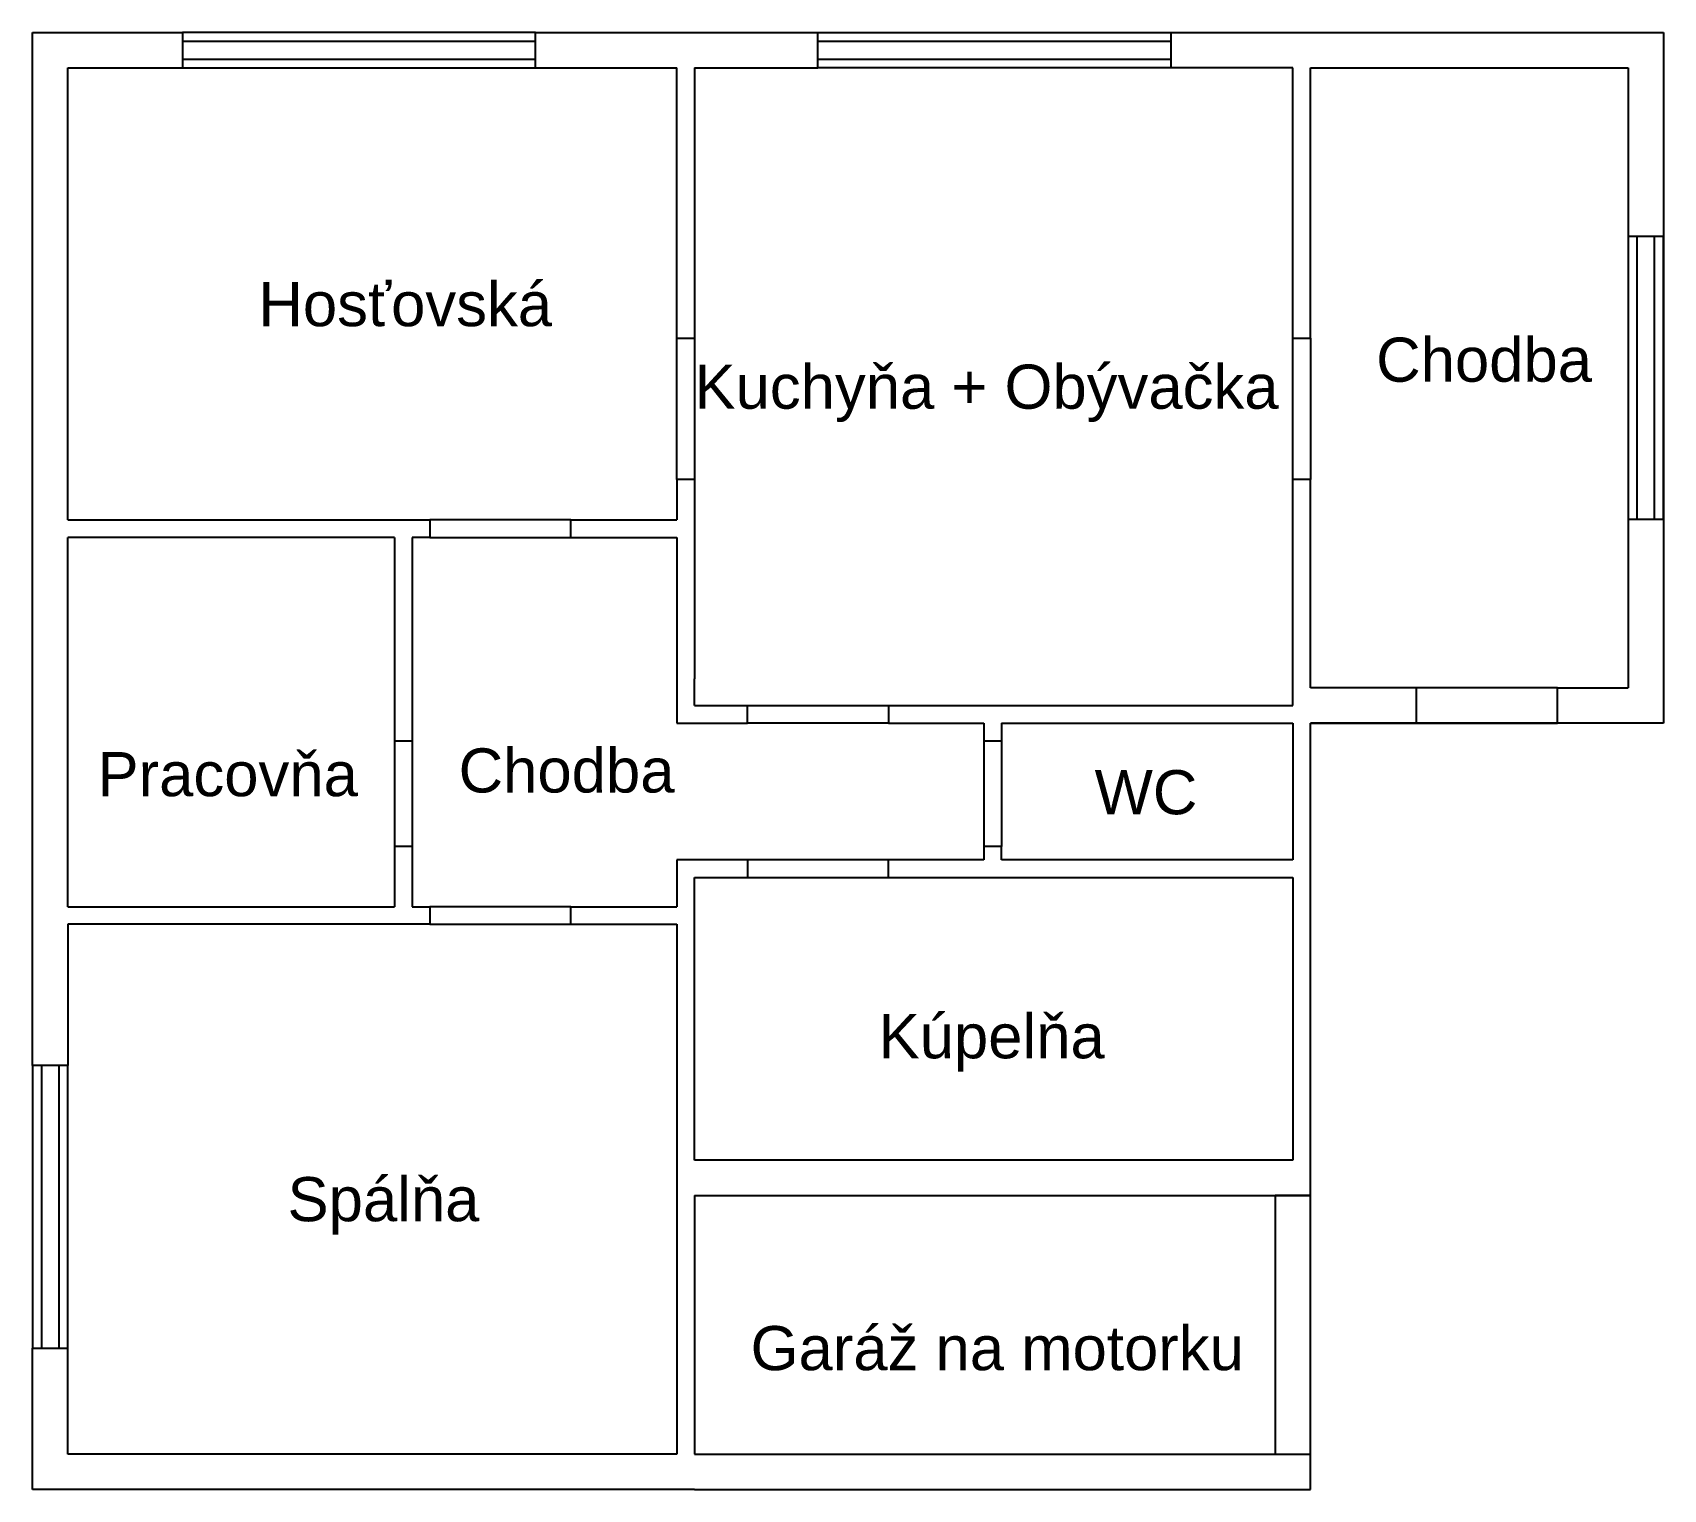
# Model space of a CAD drawing. Header units: millimetres. Extents: x 200 to 9440, y 449 to 8699.
import ezdxf

# ---------------------------------------------------------------- set-up
doc = ezdxf.new("R2010")
doc.units = ezdxf.units.MM
doc.layers.add('dvere', color=3, linetype='Continuous')
doc.layers.add('okna', color=4, linetype='Continuous')
doc.styles.get("Standard").update_dxf_attribs({"font": 'arial.ttf'})

msp = doc.modelspace()

# ---------------------------------------------------------------- linework, layer by layer
for p, q in [((200, 8699), (1050, 8699)), ((200, 2849), (200, 8699)), ((3050, 8699), (4650, 8699)), ((6650, 8699), (7440, 8699)), ((7440, 8699), (9440, 8699)), ((9440, 8699), (9440, 4789)), ((400, 8499), (1050, 8499)), ((400, 5939), (400, 8499)), ((3050, 8499), (3850, 8499)), ((3850, 6969), (3850, 8499)), ((3950, 8499), (4650, 8499)), ((3950, 8499), (3950, 6969)), ((7340, 8499), (6650, 8499)), ((7340, 6969), (7340, 8499)), ((7440, 6969), (7440, 8499)), ((7440, 8499), (9240, 8499)), ((9240, 8499), (9240, 4989)), ((3850, 6169), (3850, 5939)), ((3950, 6169), (3950, 5039)), ((7340, 4889), (7340, 6169)), ((7440, 4989), (7440, 6169)), ((400, 5939), (2450, 5939)), ((3250, 5939), (3850, 5939)), ((400, 3749), (400, 5839)), ((2250, 5839), (400, 5839)), ((2250, 5839), (2250, 3749)), ((2450, 5839), (2350, 5839)), ((2350, 5839), (2350, 3749)), ((3250, 5839), (3850, 5839)), ((3850, 5839), (3850, 5039)), ((3850, 5039), (3850, 4789)), ((3950, 4889), (3950, 5039)), ((8040, 4989), (7440, 4989)), ((8840, 4989), (9240, 4989)), ((3950, 4889), (4250, 4889)), ((5050, 4889), (7340, 4889)), ((3850, 4789), (4250, 4789)), ((5050, 4789), (5590, 4789)), ((5590, 4789), (5590, 4689)), ((5690, 4789), (7340, 4789)), ((5690, 4789), (5690, 4689)), ((7340, 4789), (7340, 4014)), ((7440, 2114), (7440, 4789)), ((9440, 4789), (7440, 4789)), ((7440, 4789), (8040, 4789)), ((5590, 4089), (5590, 4014)), ((5690, 4014), (5690, 4089)), ((5590, 4014), (3850, 4014)), ((3850, 4014), (3850, 3749)), ((7340, 4014), (5690, 4014)), ((3950, 3914), (7340, 3914)), ((3950, 2314), (3950, 3914)), ((7340, 3914), (7340, 2314)), ((400, 3749), (2250, 3749)), ((2350, 3749), (2450, 3749)), ((3250, 3749), (3850, 3749)), ((400, 3649), (400, 2849)), ((2450, 3649), (400, 3649)), ((3250, 3649), (3850, 3649)), ((3850, 3649), (3850, 649)), ((7340, 2314), (3950, 2314)), ((3950, 2114), (7440, 2114)), ((3950, 2114), (3950, 649)), ((200, 449), (200, 1249)), ((400, 649), (400, 1249)), ((3850, 649), (400, 649)), ((3950, 649), (7440, 649)), ((7440, 449), (7440, 649)), ((3950, 449), (200, 449)), ((3950, 449), (7440, 449))]:
    msp.add_line(p, q)
at = {"layer": 'dvere'}
for p, q in [((3850, 6169), (3850, 6969)), ((3850, 6969), (3950, 6969)), ((3950, 6969), (3950, 6169)), ((7340, 6169), (7340, 6969)), ((7340, 6969), (7440, 6969)), ((7440, 6969), (7440, 6169)), ((3950, 6169), (3850, 6169)), ((7440, 6169), (7340, 6169)), ((3250, 5939), (2450, 5939)), ((2450, 5939), (2450, 5839)), ((3250, 5839), (3250, 5939)), ((2450, 5839), (3250, 5839)), ((8840, 4989), (8040, 4989)), ((8040, 4989), (8040, 4789)), ((8840, 4789), (8840, 4989)), ((4250, 4889), (5050, 4889)), ((4250, 4789), (4250, 4889)), ((5050, 4889), (5050, 4789)), ((5050, 4789), (4250, 4789)), ((8040, 4789), (8840, 4789)), ((2250, 4689), (2350, 4689)), ((2250, 4689), (2250, 4089)), ((2350, 4689), (2350, 4089)), ((5590, 4689), (5690, 4689)), ((5590, 4689), (5590, 4089)), ((5690, 4689), (5690, 4089)), ((2350, 4089), (2250, 4089)), ((5690, 4089), (5590, 4089)), ((5050, 4014), (4250, 4014)), ((4250, 4014), (4250, 3914)), ((5050, 3914), (5050, 4014)), ((4250, 3914), (5050, 3914)), ((3250, 3749), (2450, 3749)), ((2450, 3749), (2450, 3649)), ((3250, 3649), (3250, 3749)), ((2450, 3649), (3250, 3649)), ((7440, 2114), (7240, 2114)), ((7240, 2114), (7240, 649)), ((7440, 649), (7440, 2114)), ((7240, 649), (7440, 649))]:
    msp.add_line(p, q, dxfattribs=at)
at = {"layer": 'okna'}
for p, q in [((3050, 8699), (1050, 8699)), ((1050, 8699), (1050, 8499)), ((3050, 8499), (3050, 8699)), ((4650, 8499), (4650, 8699)), ((4650, 8699), (6650, 8699)), ((6650, 8699), (6650, 8499)), ((3050, 8649), (1050, 8649)), ((6650, 8649), (4650, 8649)), ((1050, 8549), (3050, 8549)), ((4650, 8549), (6650, 8549)), ((1050, 8499), (3050, 8499)), ((6650, 8499), (4650, 8499)), ((9440, 7544), (9240, 7544)), ((9240, 7544), (9240, 5944)), ((9290, 7544), (9290, 5944)), ((9390, 5944), (9390, 7544)), ((9440, 5944), (9440, 7544)), ((9240, 5944), (9440, 5944)), ((400, 2849), (200, 2849)), ((200, 2849), (200, 1249)), ((250, 2849), (250, 1249)), ((350, 1249), (350, 2849)), ((400, 1249), (400, 2849)), ((200, 1249), (400, 1249))]:
    msp.add_line(p, q, dxfattribs=at)

# ---------------------------------------------------------------- texts
for s, p in [('Hosťovská', (1479.1, 7036.6)), ('Chodba', (7812.4, 6721.9)), ('Kuchyňa + Obývačka', (3950, 6569)), ('Pracovňa', (567.6, 4374.7)), ('Chodba', (2613.7, 4395.5)), ('WC', (6217.6, 4272.2)), ('Kúpelňa', (4993, 2890.3)), ('Spálňa', (1644.3, 1967.6)), ('Garáž na motorku', (4268.1, 1124))]:
    msp.add_text(s, height=250).set_placement(p)

doc.saveas('drawing.dxf')
